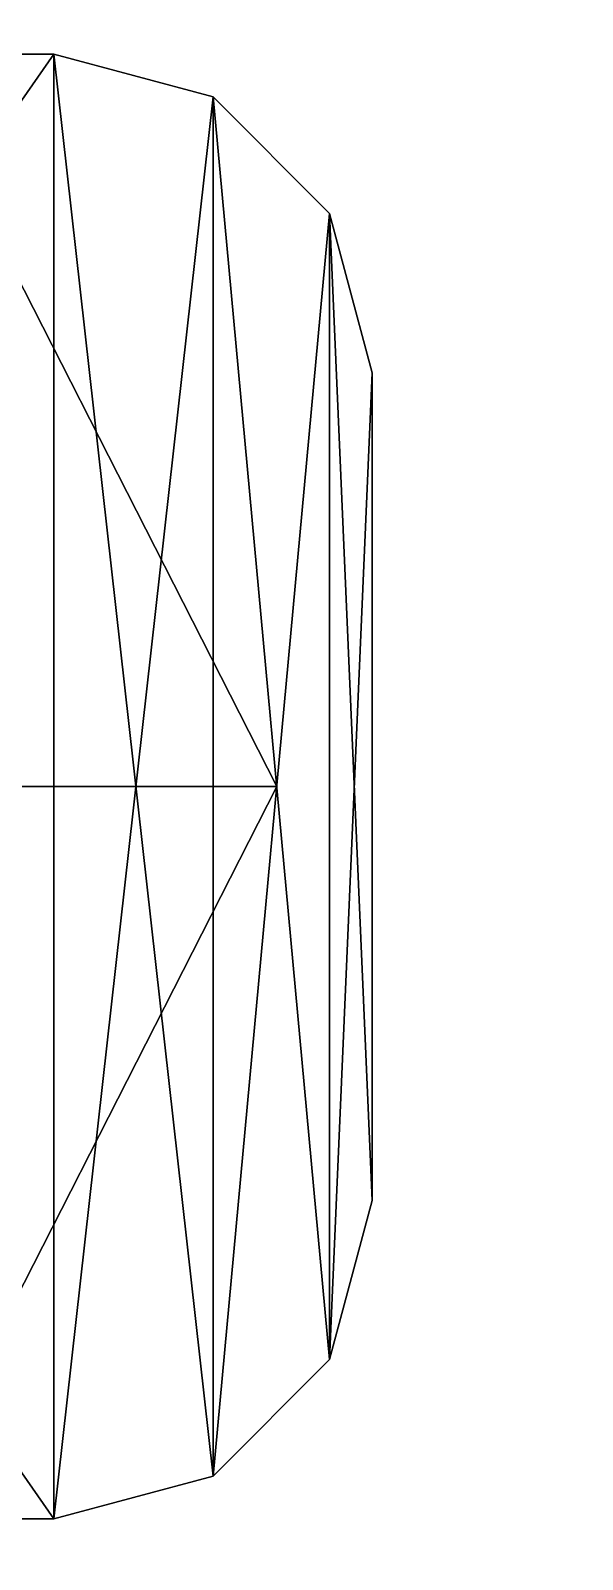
# Model space of a CAD drawing. Extents: x 0 to 2825, y -3457 to 0.
# Drawn here: x 2228.63 to 2237.3, y -2387.14 to -2363.13 of the extents above; entities that cross this region are included whole.
import ezdxf

# ---------------------------------------------------------------- set-up
doc = ezdxf.new("R2010")
doc.units = 0
for name, color, linetype in [('LAYER0', 7, 'CONTINUOUS'), ('LAYER1', 7, 'CONTINUOUS'), ('LAYER326', 7, 'CONTINUOUS'), ('LAYER332', 7, 'CONTINUOUS'), ('LAYER334', 7, 'CONTINUOUS'), ('LAYER339', 7, 'CONTINUOUS'), ('LAYER348', 7, 'CONTINUOUS'), ('LAYER353', 7, 'CONTINUOUS'), ('LAYER36', 253, 'CONTINUOUS'), ('LAYER362', 7, 'CONTINUOUS'), ('LAYER367', 7, 'CONTINUOUS')]:
    doc.layers.add(name, color=color, linetype=linetype)

msp = doc.modelspace()

# ---------------------------------------------------------------- linework, layer by layer
at = {"layer": 'LAYER0', "invisible_edges": 1}
for points in [[(2825, 0), (0, -3457), (0, 0), (2825, 0)], [(2825, -3457, 5), (0, 0, 5), (0, -3457, 5), (2825, -3457, 5)], [(0, 0, 5), (2825, -3457, 5), (2825, 0, 5), (0, 0, 5)], [(0, -3457), (2825, 0), (2825, -3457), (0, -3457)]]:
    msp.add_3dface(points, dxfattribs=at)
at = {"layer": 'LAYER326', "invisible_edges": 1}
for points in [[(2627, -2132, 85), (2213, -2432, 85), (2213, -2132, 85), (2627, -2132, 85)], [(2213, -2432, 85), (2627, -2132, 85), (2627, -2432, 85), (2213, -2432, 85)], [(2627, -2432, 103), (2213, -2132, 103), (2213, -2432, 103), (2627, -2432, 103)], [(2213, -2132, 103), (2627, -2432, 103), (2627, -2132, 103), (2213, -2132, 103)]]:
    msp.add_3dface(points, dxfattribs=at)
at = {"layer": 'LAYER332', "invisible_edges": 1}
for points in [[(2627, -2351, 816.5), (2213, -2431, 816.5), (2213, -2351, 816.5), (2627, -2351, 816.5)], [(2213, -2431, 816.5), (2627, -2351, 816.5), (2627, -2431, 816.5), (2213, -2431, 816.5)], [(2627, -2431, 834.5), (2213, -2351, 834.5), (2213, -2431, 834.5), (2627, -2431, 834.5)], [(2213, -2351, 834.5), (2627, -2431, 834.5), (2627, -2351, 834.5), (2213, -2351, 834.5)]]:
    msp.add_3dface(points, dxfattribs=at)
at = {"layer": 'LAYER334', "invisible_edges": 1}
for points in [[(2213, -2156.6, 268), (2627, -2412, 268), (2627, -2156.6, 268), (2213, -2156.6, 268)], [(2627, -2412, 268), (2213, -2156.6, 268), (2213, -2412, 268), (2627, -2412, 268)], [(2213, -2412, 250), (2627, -2156.6, 250), (2627, -2412, 250), (2213, -2412, 250)], [(2627, -2156.6, 250), (2213, -2412, 250), (2213, -2156.6, 250), (2627, -2156.6, 250)]]:
    msp.add_3dface(points, dxfattribs=at)
at = {"layer": 'LAYER339'}
for points in [[(2213, -2363.5, 248.01), (2229, -2386.5, 248.01), (2213, -2386.5, 248.01), (2213, -2363.5, 248.01)], [(2229, -2363.5, 248.01), (2229, -2386.5, 248.01), (2213, -2363.5, 248.01), (2229, -2363.5, 248.01)], [(2213, -2363.5, 250), (2229, -2386.5, 250), (2213, -2386.5, 250), (2213, -2363.5, 250)], [(2229, -2363.5, 250), (2229, -2386.5, 250), (2213, -2363.5, 250), (2229, -2363.5, 250)], [(2229, -2363.5, 250), (2213, -2363.5, 248.01), (2229, -2363.5, 248.01), (2229, -2363.5, 250)], [(2213, -2363.5, 250), (2213, -2363.5, 248.01), (2229, -2363.5, 250), (2213, -2363.5, 250)], [(2229, -2386.5, 248.01), (2213, -2363.5, 248.01), (2229, -2363.5, 248.01), (2229, -2386.5, 248.01)], [(2213, -2386.5, 248.01), (2213, -2363.5, 248.01), (2229, -2386.5, 248.01), (2213, -2386.5, 248.01)], [(2213, -2363.5, 248.01), (2229, -2363.5, 250), (2229, -2363.5, 248.01), (2213, -2363.5, 248.01)], [(2213, -2363.5, 250), (2229, -2363.5, 250), (2213, -2363.5, 248.01), (2213, -2363.5, 250)], [(2229, -2363.5, 250), (2213, -2386.5, 250), (2229, -2386.5, 250), (2229, -2363.5, 250)], [(2213, -2363.5, 250), (2213, -2386.5, 250), (2229, -2363.5, 250), (2213, -2363.5, 250)], [(2231.5, -2364.17, 248.01), (2229, -2363.5, 250), (2231.5, -2364.17, 250), (2231.5, -2364.17, 248.01)], [(2229, -2363.5, 248.01), (2229, -2363.5, 250), (2231.5, -2364.17, 248.01), (2229, -2363.5, 248.01)], [(2229, -2363.5, 248.01), (2231.5, -2364.17, 248.01), (2229, -2386.5, 248.01), (2229, -2363.5, 248.01)], [(2229, -2363.5, 250), (2229, -2386.5, 250), (2231.5, -2364.17, 250), (2229, -2363.5, 250)], [(2231.5, -2385.83, 248.01), (2229, -2363.5, 248.01), (2229, -2386.5, 248.01), (2231.5, -2385.83, 248.01)], [(2231.5, -2364.17, 248.01), (2229, -2363.5, 248.01), (2231.5, -2385.83, 248.01), (2231.5, -2364.17, 248.01)], [(2231.5, -2385.83, 250), (2229, -2363.5, 250), (2229, -2386.5, 250), (2231.5, -2385.83, 250)], [(2231.5, -2364.17, 250), (2229, -2363.5, 250), (2231.5, -2385.83, 250), (2231.5, -2364.17, 250)], [(2229, -2363.5, 248.01), (2231.5, -2364.17, 250), (2231.5, -2364.17, 248.01), (2229, -2363.5, 248.01)], [(2229, -2363.5, 250), (2231.5, -2364.17, 250), (2229, -2363.5, 248.01), (2229, -2363.5, 250)], [(2229, -2386.5, 248.01), (2231.5, -2364.17, 248.01), (2231.5, -2385.83, 248.01), (2229, -2386.5, 248.01)], [(2231.5, -2364.17, 250), (2229, -2386.5, 250), (2231.5, -2385.83, 250), (2231.5, -2364.17, 250)], [(2233.33, -2366, 248.01), (2231.5, -2364.17, 250), (2233.33, -2366, 250), (2233.33, -2366, 248.01)], [(2231.5, -2364.17, 248.01), (2231.5, -2364.17, 250), (2233.33, -2366, 248.01), (2231.5, -2364.17, 248.01)], [(2233.33, -2384, 248.01), (2231.5, -2364.17, 248.01), (2233.33, -2366, 248.01), (2233.33, -2384, 248.01)], [(2231.5, -2385.83, 248.01), (2231.5, -2364.17, 248.01), (2233.33, -2384, 248.01), (2231.5, -2385.83, 248.01)], [(2231.5, -2364.17, 250), (2231.5, -2385.83, 250), (2233.33, -2366, 250), (2231.5, -2364.17, 250)], [(2233.33, -2384, 248.01), (2231.5, -2364.17, 248.01), (2231.5, -2385.83, 248.01), (2233.33, -2384, 248.01)], [(2233.33, -2366, 248.01), (2231.5, -2364.17, 248.01), (2233.33, -2384, 248.01), (2233.33, -2366, 248.01)], [(2233.33, -2384, 250), (2231.5, -2364.17, 250), (2231.5, -2385.83, 250), (2233.33, -2384, 250)], [(2233.33, -2366, 250), (2231.5, -2364.17, 250), (2233.33, -2384, 250), (2233.33, -2366, 250)], [(2231.5, -2364.17, 248.01), (2233.33, -2366, 250), (2233.33, -2366, 248.01), (2231.5, -2364.17, 248.01)], [(2231.5, -2364.17, 250), (2233.33, -2366, 250), (2231.5, -2364.17, 248.01), (2231.5, -2364.17, 250)], [(2233.33, -2366, 250), (2231.5, -2385.83, 250), (2233.33, -2384, 250), (2233.33, -2366, 250)], [(2234, -2368.5, 248.01), (2233.33, -2366, 250), (2234, -2368.5, 250), (2234, -2368.5, 248.01)], [(2233.33, -2366, 248.01), (2233.33, -2366, 250), (2234, -2368.5, 248.01), (2233.33, -2366, 248.01)], [(2234, -2381.5, 248.01), (2233.33, -2366, 248.01), (2234, -2368.5, 248.01), (2234, -2381.5, 248.01)], [(2233.33, -2384, 248.01), (2233.33, -2366, 248.01), (2234, -2381.5, 248.01), (2233.33, -2384, 248.01)], [(2233.33, -2366, 250), (2233.33, -2384, 250), (2234, -2368.5, 250), (2233.33, -2366, 250)], [(2234, -2381.5, 248.01), (2233.33, -2366, 248.01), (2233.33, -2384, 248.01), (2234, -2381.5, 248.01)], [(2234, -2368.5, 248.01), (2233.33, -2366, 248.01), (2234, -2381.5, 248.01), (2234, -2368.5, 248.01)], [(2234, -2381.5, 250), (2233.33, -2366, 250), (2233.33, -2384, 250), (2234, -2381.5, 250)], [(2234, -2368.5, 250), (2233.33, -2366, 250), (2234, -2381.5, 250), (2234, -2368.5, 250)], [(2233.33, -2366, 248.01), (2234, -2368.5, 250), (2234, -2368.5, 248.01), (2233.33, -2366, 248.01)], [(2233.33, -2366, 250), (2234, -2368.5, 250), (2233.33, -2366, 248.01), (2233.33, -2366, 250)], [(2228.387, -2366.917, 264), (2226, -2375, 264), (2232.5, -2375, 264), (2228.387, -2366.917, 264)], [(2228.387, -2366.917, 264), (2232.5, -2375, 264), (2226, -2375, 264), (2228.387, -2366.917, 264)], [(2232.5, -2375, 250), (2228.387, -2366.917, 264), (2232.5, -2375, 264), (2232.5, -2375, 250)], [(2228.387, -2366.917, 250), (2228.387, -2366.917, 264), (2232.5, -2375, 250), (2228.387, -2366.917, 250)], [(2232.5, -2375, 250), (2228.387, -2366.917, 264), (2228.387, -2366.917, 250), (2232.5, -2375, 250)], [(2232.5, -2375, 264), (2228.387, -2366.917, 264), (2232.5, -2375, 250), (2232.5, -2375, 264)], [(2234, -2368.5, 250), (2233.33, -2384, 250), (2234, -2381.5, 250), (2234, -2368.5, 250)], [(2234, -2368.5, 250), (2234, -2381.5, 248.01), (2234, -2381.5, 250), (2234, -2368.5, 250)], [(2234, -2368.5, 248.01), (2234, -2381.5, 248.01), (2234, -2368.5, 250), (2234, -2368.5, 248.01)], [(2234, -2368.5, 248.01), (2234, -2381.5, 250), (2234, -2381.5, 248.01), (2234, -2368.5, 248.01)], [(2234, -2368.5, 250), (2234, -2381.5, 250), (2234, -2368.5, 248.01), (2234, -2368.5, 250)], [(2226, -2375, 264), (2228.387, -2383.083, 264), (2232.5, -2375, 264), (2226, -2375, 264)], [(2228.387, -2383.083, 264), (2232.5, -2375, 264), (2226, -2375, 264), (2228.387, -2383.083, 264)], [(2232.5, -2375, 264), (2228.387, -2383.083, 250), (2232.5, -2375, 250), (2232.5, -2375, 264)], [(2228.387, -2383.083, 264), (2228.387, -2383.083, 250), (2232.5, -2375, 264), (2228.387, -2383.083, 264)], [(2228.387, -2383.083, 250), (2232.5, -2375, 264), (2232.5, -2375, 250), (2228.387, -2383.083, 250)], [(2228.387, -2383.083, 264), (2232.5, -2375, 264), (2228.387, -2383.083, 250), (2228.387, -2383.083, 264)], [(2234, -2381.5, 250), (2233.33, -2384, 248.01), (2234, -2381.5, 248.01), (2234, -2381.5, 250)], [(2233.33, -2384, 250), (2233.33, -2384, 248.01), (2234, -2381.5, 250), (2233.33, -2384, 250)], [(2233.33, -2384, 248.01), (2234, -2381.5, 250), (2234, -2381.5, 248.01), (2233.33, -2384, 248.01)], [(2233.33, -2384, 250), (2234, -2381.5, 250), (2233.33, -2384, 248.01), (2233.33, -2384, 250)], [(2233.33, -2384, 250), (2231.5, -2385.83, 248.01), (2233.33, -2384, 248.01), (2233.33, -2384, 250)], [(2231.5, -2385.83, 250), (2231.5, -2385.83, 248.01), (2233.33, -2384, 250), (2231.5, -2385.83, 250)], [(2231.5, -2385.83, 248.01), (2233.33, -2384, 250), (2233.33, -2384, 248.01), (2231.5, -2385.83, 248.01)], [(2231.5, -2385.83, 250), (2233.33, -2384, 250), (2231.5, -2385.83, 248.01), (2231.5, -2385.83, 250)], [(2231.5, -2385.83, 250), (2229, -2386.5, 248.01), (2231.5, -2385.83, 248.01), (2231.5, -2385.83, 250)], [(2229, -2386.5, 250), (2229, -2386.5, 248.01), (2231.5, -2385.83, 250), (2229, -2386.5, 250)], [(2229, -2386.5, 248.01), (2231.5, -2385.83, 250), (2231.5, -2385.83, 248.01), (2229, -2386.5, 248.01)], [(2229, -2386.5, 250), (2231.5, -2385.83, 250), (2229, -2386.5, 248.01), (2229, -2386.5, 250)], [(2229, -2386.5, 248.01), (2213, -2386.5, 250), (2213, -2386.5, 248.01), (2229, -2386.5, 248.01)], [(2229, -2386.5, 250), (2213, -2386.5, 250), (2229, -2386.5, 248.01), (2229, -2386.5, 250)], [(2213, -2386.5, 250), (2229, -2386.5, 248.01), (2229, -2386.5, 250), (2213, -2386.5, 250)], [(2213, -2386.5, 248.01), (2229, -2386.5, 248.01), (2213, -2386.5, 250), (2213, -2386.5, 248.01)]]:
    msp.add_3dface(points, dxfattribs=at)
at = {"layer": 'LAYER348', "invisible_edges": 1}
for points in [[(2213, -2156.6, 451), (2627, -2412, 451), (2627, -2156.6, 451), (2213, -2156.6, 451)], [(2627, -2412, 451), (2213, -2156.6, 451), (2213, -2412, 451), (2627, -2412, 451)], [(2213, -2412, 433), (2627, -2156.6, 433), (2627, -2412, 433), (2213, -2412, 433)], [(2627, -2156.6, 433), (2213, -2412, 433), (2213, -2156.6, 433), (2627, -2156.6, 433)]]:
    msp.add_3dface(points, dxfattribs=at)
at = {"layer": 'LAYER353'}
for points in [[(2213, -2363.5, 431.01), (2229, -2386.5, 431.01), (2213, -2386.5, 431.01), (2213, -2363.5, 431.01)], [(2229, -2363.5, 431.01), (2229, -2386.5, 431.01), (2213, -2363.5, 431.01), (2229, -2363.5, 431.01)], [(2213, -2363.5, 433), (2229, -2386.5, 433), (2213, -2386.5, 433), (2213, -2363.5, 433)], [(2229, -2363.5, 433), (2229, -2386.5, 433), (2213, -2363.5, 433), (2229, -2363.5, 433)], [(2229, -2363.5, 433), (2213, -2363.5, 431.01), (2229, -2363.5, 431.01), (2229, -2363.5, 433)], [(2213, -2363.5, 433), (2213, -2363.5, 431.01), (2229, -2363.5, 433), (2213, -2363.5, 433)], [(2229, -2386.5, 431.01), (2213, -2363.5, 431.01), (2229, -2363.5, 431.01), (2229, -2386.5, 431.01)], [(2213, -2386.5, 431.01), (2213, -2363.5, 431.01), (2229, -2386.5, 431.01), (2213, -2386.5, 431.01)], [(2213, -2363.5, 431.01), (2229, -2363.5, 433), (2229, -2363.5, 431.01), (2213, -2363.5, 431.01)], [(2213, -2363.5, 433), (2229, -2363.5, 433), (2213, -2363.5, 431.01), (2213, -2363.5, 433)], [(2229, -2363.5, 433), (2213, -2386.5, 433), (2229, -2386.5, 433), (2229, -2363.5, 433)], [(2213, -2363.5, 433), (2213, -2386.5, 433), (2229, -2363.5, 433), (2213, -2363.5, 433)], [(2231.5, -2364.17, 431.01), (2229, -2363.5, 433), (2231.5, -2364.17, 433), (2231.5, -2364.17, 431.01)], [(2229, -2363.5, 431.01), (2229, -2363.5, 433), (2231.5, -2364.17, 431.01), (2229, -2363.5, 431.01)], [(2229, -2363.5, 431.01), (2231.5, -2364.17, 431.01), (2229, -2386.5, 431.01), (2229, -2363.5, 431.01)], [(2229, -2363.5, 433), (2229, -2386.5, 433), (2231.5, -2364.17, 433), (2229, -2363.5, 433)], [(2231.5, -2385.83, 431.01), (2229, -2363.5, 431.01), (2229, -2386.5, 431.01), (2231.5, -2385.83, 431.01)], [(2231.5, -2364.17, 431.01), (2229, -2363.5, 431.01), (2231.5, -2385.83, 431.01), (2231.5, -2364.17, 431.01)], [(2231.5, -2385.83, 433), (2229, -2363.5, 433), (2229, -2386.5, 433), (2231.5, -2385.83, 433)], [(2231.5, -2364.17, 433), (2229, -2363.5, 433), (2231.5, -2385.83, 433), (2231.5, -2364.17, 433)], [(2229, -2363.5, 431.01), (2231.5, -2364.17, 433), (2231.5, -2364.17, 431.01), (2229, -2363.5, 431.01)], [(2229, -2363.5, 433), (2231.5, -2364.17, 433), (2229, -2363.5, 431.01), (2229, -2363.5, 433)], [(2229, -2386.5, 431.01), (2231.5, -2364.17, 431.01), (2231.5, -2385.83, 431.01), (2229, -2386.5, 431.01)], [(2231.5, -2364.17, 433), (2229, -2386.5, 433), (2231.5, -2385.83, 433), (2231.5, -2364.17, 433)], [(2233.33, -2366, 431.01), (2231.5, -2364.17, 433), (2233.33, -2366, 433), (2233.33, -2366, 431.01)], [(2231.5, -2364.17, 431.01), (2231.5, -2364.17, 433), (2233.33, -2366, 431.01), (2231.5, -2364.17, 431.01)], [(2233.33, -2384, 431.01), (2231.5, -2364.17, 431.01), (2233.33, -2366, 431.01), (2233.33, -2384, 431.01)], [(2231.5, -2385.83, 431.01), (2231.5, -2364.17, 431.01), (2233.33, -2384, 431.01), (2231.5, -2385.83, 431.01)], [(2231.5, -2364.17, 433), (2231.5, -2385.83, 433), (2233.33, -2366, 433), (2231.5, -2364.17, 433)], [(2233.33, -2384, 431.01), (2231.5, -2364.17, 431.01), (2231.5, -2385.83, 431.01), (2233.33, -2384, 431.01)], [(2233.33, -2366, 431.01), (2231.5, -2364.17, 431.01), (2233.33, -2384, 431.01), (2233.33, -2366, 431.01)], [(2233.33, -2384, 433), (2231.5, -2364.17, 433), (2231.5, -2385.83, 433), (2233.33, -2384, 433)], [(2233.33, -2366, 433), (2231.5, -2364.17, 433), (2233.33, -2384, 433), (2233.33, -2366, 433)], [(2231.5, -2364.17, 431.01), (2233.33, -2366, 433), (2233.33, -2366, 431.01), (2231.5, -2364.17, 431.01)], [(2231.5, -2364.17, 433), (2233.33, -2366, 433), (2231.5, -2364.17, 431.01), (2231.5, -2364.17, 433)], [(2233.33, -2366, 433), (2231.5, -2385.83, 433), (2233.33, -2384, 433), (2233.33, -2366, 433)], [(2234, -2368.5, 431.01), (2233.33, -2366, 433), (2234, -2368.5, 433), (2234, -2368.5, 431.01)], [(2233.33, -2366, 431.01), (2233.33, -2366, 433), (2234, -2368.5, 431.01), (2233.33, -2366, 431.01)], [(2234, -2381.5, 431.01), (2233.33, -2366, 431.01), (2234, -2368.5, 431.01), (2234, -2381.5, 431.01)], [(2233.33, -2384, 431.01), (2233.33, -2366, 431.01), (2234, -2381.5, 431.01), (2233.33, -2384, 431.01)], [(2233.33, -2366, 433), (2233.33, -2384, 433), (2234, -2368.5, 433), (2233.33, -2366, 433)], [(2234, -2381.5, 431.01), (2233.33, -2366, 431.01), (2233.33, -2384, 431.01), (2234, -2381.5, 431.01)], [(2234, -2368.5, 431.01), (2233.33, -2366, 431.01), (2234, -2381.5, 431.01), (2234, -2368.5, 431.01)], [(2234, -2381.5, 433), (2233.33, -2366, 433), (2233.33, -2384, 433), (2234, -2381.5, 433)], [(2234, -2368.5, 433), (2233.33, -2366, 433), (2234, -2381.5, 433), (2234, -2368.5, 433)], [(2233.33, -2366, 431.01), (2234, -2368.5, 433), (2234, -2368.5, 431.01), (2233.33, -2366, 431.01)], [(2233.33, -2366, 433), (2234, -2368.5, 433), (2233.33, -2366, 431.01), (2233.33, -2366, 433)], [(2228.387, -2366.917, 447), (2226, -2375, 447), (2232.5, -2375, 447), (2228.387, -2366.917, 447)], [(2228.387, -2366.917, 447), (2232.5, -2375, 447), (2226, -2375, 447), (2228.387, -2366.917, 447)], [(2232.5, -2375, 433), (2228.387, -2366.917, 447), (2232.5, -2375, 447), (2232.5, -2375, 433)], [(2228.387, -2366.917, 433), (2228.387, -2366.917, 447), (2232.5, -2375, 433), (2228.387, -2366.917, 433)], [(2232.5, -2375, 433), (2228.387, -2366.917, 447), (2228.387, -2366.917, 433), (2232.5, -2375, 433)], [(2232.5, -2375, 447), (2228.387, -2366.917, 447), (2232.5, -2375, 433), (2232.5, -2375, 447)], [(2234, -2368.5, 433), (2233.33, -2384, 433), (2234, -2381.5, 433), (2234, -2368.5, 433)], [(2234, -2368.5, 433), (2234, -2381.5, 431.01), (2234, -2381.5, 433), (2234, -2368.5, 433)], [(2234, -2368.5, 431.01), (2234, -2381.5, 431.01), (2234, -2368.5, 433), (2234, -2368.5, 431.01)], [(2234, -2368.5, 431.01), (2234, -2381.5, 433), (2234, -2381.5, 431.01), (2234, -2368.5, 431.01)], [(2234, -2368.5, 433), (2234, -2381.5, 433), (2234, -2368.5, 431.01), (2234, -2368.5, 433)], [(2226, -2375, 447), (2228.387, -2383.083, 447), (2232.5, -2375, 447), (2226, -2375, 447)], [(2228.387, -2383.083, 447), (2232.5, -2375, 447), (2226, -2375, 447), (2228.387, -2383.083, 447)], [(2232.5, -2375, 447), (2228.387, -2383.083, 433), (2232.5, -2375, 433), (2232.5, -2375, 447)], [(2228.387, -2383.083, 447), (2228.387, -2383.083, 433), (2232.5, -2375, 447), (2228.387, -2383.083, 447)], [(2228.387, -2383.083, 433), (2232.5, -2375, 447), (2232.5, -2375, 433), (2228.387, -2383.083, 433)], [(2228.387, -2383.083, 447), (2232.5, -2375, 447), (2228.387, -2383.083, 433), (2228.387, -2383.083, 447)], [(2234, -2381.5, 433), (2233.33, -2384, 431.01), (2234, -2381.5, 431.01), (2234, -2381.5, 433)], [(2233.33, -2384, 433), (2233.33, -2384, 431.01), (2234, -2381.5, 433), (2233.33, -2384, 433)], [(2233.33, -2384, 431.01), (2234, -2381.5, 433), (2234, -2381.5, 431.01), (2233.33, -2384, 431.01)], [(2233.33, -2384, 433), (2234, -2381.5, 433), (2233.33, -2384, 431.01), (2233.33, -2384, 433)], [(2233.33, -2384, 433), (2231.5, -2385.83, 431.01), (2233.33, -2384, 431.01), (2233.33, -2384, 433)], [(2231.5, -2385.83, 433), (2231.5, -2385.83, 431.01), (2233.33, -2384, 433), (2231.5, -2385.83, 433)], [(2231.5, -2385.83, 431.01), (2233.33, -2384, 433), (2233.33, -2384, 431.01), (2231.5, -2385.83, 431.01)], [(2231.5, -2385.83, 433), (2233.33, -2384, 433), (2231.5, -2385.83, 431.01), (2231.5, -2385.83, 433)], [(2231.5, -2385.83, 433), (2229, -2386.5, 431.01), (2231.5, -2385.83, 431.01), (2231.5, -2385.83, 433)], [(2229, -2386.5, 433), (2229, -2386.5, 431.01), (2231.5, -2385.83, 433), (2229, -2386.5, 433)], [(2229, -2386.5, 431.01), (2231.5, -2385.83, 433), (2231.5, -2385.83, 431.01), (2229, -2386.5, 431.01)], [(2229, -2386.5, 433), (2231.5, -2385.83, 433), (2229, -2386.5, 431.01), (2229, -2386.5, 433)], [(2229, -2386.5, 431.01), (2213, -2386.5, 433), (2213, -2386.5, 431.01), (2229, -2386.5, 431.01)], [(2229, -2386.5, 433), (2213, -2386.5, 433), (2229, -2386.5, 431.01), (2229, -2386.5, 433)], [(2213, -2386.5, 433), (2229, -2386.5, 431.01), (2229, -2386.5, 433), (2213, -2386.5, 433)], [(2213, -2386.5, 431.01), (2229, -2386.5, 431.01), (2213, -2386.5, 433), (2213, -2386.5, 431.01)]]:
    msp.add_3dface(points, dxfattribs=at)
at = {"layer": 'LAYER36', "invisible_edges": 1}
for points in [[(2675, -2452, 835), (2175, -150, 835), (2675, -150, 835), (2675, -2452, 835)], [(2175, -150, 835), (2675, -2452, 835), (2175, -2452, 835), (2175, -150, 835)], [(2175, -2452, 853), (2675, -150, 853), (2175, -150, 853), (2175, -2452, 853)], [(2675, -150, 853), (2175, -2452, 853), (2675, -2452, 853), (2675, -150, 853)]]:
    msp.add_3dface(points, dxfattribs=at)
at = {"layer": 'LAYER362', "invisible_edges": 1}
for points in [[(2213, -2156.6, 634), (2627, -2412, 634), (2627, -2156.6, 634), (2213, -2156.6, 634)], [(2627, -2412, 634), (2213, -2156.6, 634), (2213, -2412, 634), (2627, -2412, 634)], [(2213, -2412, 616), (2627, -2156.6, 616), (2627, -2412, 616), (2213, -2412, 616)], [(2627, -2156.6, 616), (2213, -2412, 616), (2213, -2156.6, 616), (2627, -2156.6, 616)]]:
    msp.add_3dface(points, dxfattribs=at)
at = {"layer": 'LAYER367'}
for points in [[(2213, -2363.5, 614.01), (2229, -2386.5, 614.01), (2213, -2386.5, 614.01), (2213, -2363.5, 614.01)], [(2229, -2363.5, 614.01), (2229, -2386.5, 614.01), (2213, -2363.5, 614.01), (2229, -2363.5, 614.01)], [(2213, -2363.5, 616), (2229, -2386.5, 616), (2213, -2386.5, 616), (2213, -2363.5, 616)], [(2229, -2363.5, 616), (2229, -2386.5, 616), (2213, -2363.5, 616), (2229, -2363.5, 616)], [(2229, -2363.5, 616), (2213, -2363.5, 614.01), (2229, -2363.5, 614.01), (2229, -2363.5, 616)], [(2213, -2363.5, 616), (2213, -2363.5, 614.01), (2229, -2363.5, 616), (2213, -2363.5, 616)], [(2229, -2386.5, 614.01), (2213, -2363.5, 614.01), (2229, -2363.5, 614.01), (2229, -2386.5, 614.01)], [(2213, -2386.5, 614.01), (2213, -2363.5, 614.01), (2229, -2386.5, 614.01), (2213, -2386.5, 614.01)], [(2213, -2363.5, 614.01), (2229, -2363.5, 616), (2229, -2363.5, 614.01), (2213, -2363.5, 614.01)], [(2213, -2363.5, 616), (2229, -2363.5, 616), (2213, -2363.5, 614.01), (2213, -2363.5, 616)], [(2229, -2363.5, 616), (2213, -2386.5, 616), (2229, -2386.5, 616), (2229, -2363.5, 616)], [(2213, -2363.5, 616), (2213, -2386.5, 616), (2229, -2363.5, 616), (2213, -2363.5, 616)], [(2231.5, -2364.17, 614.01), (2229, -2363.5, 616), (2231.5, -2364.17, 616), (2231.5, -2364.17, 614.01)], [(2229, -2363.5, 614.01), (2229, -2363.5, 616), (2231.5, -2364.17, 614.01), (2229, -2363.5, 614.01)], [(2229, -2363.5, 614.01), (2231.5, -2364.17, 614.01), (2229, -2386.5, 614.01), (2229, -2363.5, 614.01)], [(2229, -2363.5, 616), (2229, -2386.5, 616), (2231.5, -2364.17, 616), (2229, -2363.5, 616)], [(2231.5, -2385.83, 614.01), (2229, -2363.5, 614.01), (2229, -2386.5, 614.01), (2231.5, -2385.83, 614.01)], [(2231.5, -2364.17, 614.01), (2229, -2363.5, 614.01), (2231.5, -2385.83, 614.01), (2231.5, -2364.17, 614.01)], [(2231.5, -2385.83, 616), (2229, -2363.5, 616), (2229, -2386.5, 616), (2231.5, -2385.83, 616)], [(2231.5, -2364.17, 616), (2229, -2363.5, 616), (2231.5, -2385.83, 616), (2231.5, -2364.17, 616)], [(2229, -2363.5, 614.01), (2231.5, -2364.17, 616), (2231.5, -2364.17, 614.01), (2229, -2363.5, 614.01)], [(2229, -2363.5, 616), (2231.5, -2364.17, 616), (2229, -2363.5, 614.01), (2229, -2363.5, 616)], [(2229, -2386.5, 614.01), (2231.5, -2364.17, 614.01), (2231.5, -2385.83, 614.01), (2229, -2386.5, 614.01)], [(2231.5, -2364.17, 616), (2229, -2386.5, 616), (2231.5, -2385.83, 616), (2231.5, -2364.17, 616)], [(2233.33, -2366, 614.01), (2231.5, -2364.17, 616), (2233.33, -2366, 616), (2233.33, -2366, 614.01)], [(2231.5, -2364.17, 614.01), (2231.5, -2364.17, 616), (2233.33, -2366, 614.01), (2231.5, -2364.17, 614.01)], [(2233.33, -2384, 614.01), (2231.5, -2364.17, 614.01), (2233.33, -2366, 614.01), (2233.33, -2384, 614.01)], [(2231.5, -2385.83, 614.01), (2231.5, -2364.17, 614.01), (2233.33, -2384, 614.01), (2231.5, -2385.83, 614.01)], [(2231.5, -2364.17, 616), (2231.5, -2385.83, 616), (2233.33, -2366, 616), (2231.5, -2364.17, 616)], [(2233.33, -2384, 614.01), (2231.5, -2364.17, 614.01), (2231.5, -2385.83, 614.01), (2233.33, -2384, 614.01)], [(2233.33, -2366, 614.01), (2231.5, -2364.17, 614.01), (2233.33, -2384, 614.01), (2233.33, -2366, 614.01)], [(2233.33, -2384, 616), (2231.5, -2364.17, 616), (2231.5, -2385.83, 616), (2233.33, -2384, 616)], [(2233.33, -2366, 616), (2231.5, -2364.17, 616), (2233.33, -2384, 616), (2233.33, -2366, 616)], [(2231.5, -2364.17, 614.01), (2233.33, -2366, 616), (2233.33, -2366, 614.01), (2231.5, -2364.17, 614.01)], [(2231.5, -2364.17, 616), (2233.33, -2366, 616), (2231.5, -2364.17, 614.01), (2231.5, -2364.17, 616)], [(2233.33, -2366, 616), (2231.5, -2385.83, 616), (2233.33, -2384, 616), (2233.33, -2366, 616)], [(2234, -2368.5, 614.01), (2233.33, -2366, 616), (2234, -2368.5, 616), (2234, -2368.5, 614.01)], [(2233.33, -2366, 614.01), (2233.33, -2366, 616), (2234, -2368.5, 614.01), (2233.33, -2366, 614.01)], [(2234, -2381.5, 614.01), (2233.33, -2366, 614.01), (2234, -2368.5, 614.01), (2234, -2381.5, 614.01)], [(2233.33, -2384, 614.01), (2233.33, -2366, 614.01), (2234, -2381.5, 614.01), (2233.33, -2384, 614.01)], [(2233.33, -2366, 616), (2233.33, -2384, 616), (2234, -2368.5, 616), (2233.33, -2366, 616)], [(2234, -2381.5, 614.01), (2233.33, -2366, 614.01), (2233.33, -2384, 614.01), (2234, -2381.5, 614.01)], [(2234, -2368.5, 614.01), (2233.33, -2366, 614.01), (2234, -2381.5, 614.01), (2234, -2368.5, 614.01)], [(2234, -2381.5, 616), (2233.33, -2366, 616), (2233.33, -2384, 616), (2234, -2381.5, 616)], [(2234, -2368.5, 616), (2233.33, -2366, 616), (2234, -2381.5, 616), (2234, -2368.5, 616)], [(2233.33, -2366, 614.01), (2234, -2368.5, 616), (2234, -2368.5, 614.01), (2233.33, -2366, 614.01)], [(2233.33, -2366, 616), (2234, -2368.5, 616), (2233.33, -2366, 614.01), (2233.33, -2366, 616)], [(2228.387, -2366.917, 630), (2226, -2375, 630), (2232.5, -2375, 630), (2228.387, -2366.917, 630)], [(2228.387, -2366.917, 630), (2232.5, -2375, 630), (2226, -2375, 630), (2228.387, -2366.917, 630)], [(2232.5, -2375, 616), (2228.387, -2366.917, 630), (2232.5, -2375, 630), (2232.5, -2375, 616)], [(2228.387, -2366.917, 616), (2228.387, -2366.917, 630), (2232.5, -2375, 616), (2228.387, -2366.917, 616)], [(2232.5, -2375, 616), (2228.387, -2366.917, 630), (2228.387, -2366.917, 616), (2232.5, -2375, 616)], [(2232.5, -2375, 630), (2228.387, -2366.917, 630), (2232.5, -2375, 616), (2232.5, -2375, 630)], [(2234, -2368.5, 616), (2233.33, -2384, 616), (2234, -2381.5, 616), (2234, -2368.5, 616)], [(2234, -2368.5, 616), (2234, -2381.5, 614.01), (2234, -2381.5, 616), (2234, -2368.5, 616)], [(2234, -2368.5, 614.01), (2234, -2381.5, 614.01), (2234, -2368.5, 616), (2234, -2368.5, 614.01)], [(2234, -2368.5, 614.01), (2234, -2381.5, 616), (2234, -2381.5, 614.01), (2234, -2368.5, 614.01)], [(2234, -2368.5, 616), (2234, -2381.5, 616), (2234, -2368.5, 614.01), (2234, -2368.5, 616)], [(2226, -2375, 630), (2228.387, -2383.083, 630), (2232.5, -2375, 630), (2226, -2375, 630)], [(2228.387, -2383.083, 630), (2232.5, -2375, 630), (2226, -2375, 630), (2228.387, -2383.083, 630)], [(2232.5, -2375, 630), (2228.387, -2383.083, 616), (2232.5, -2375, 616), (2232.5, -2375, 630)], [(2228.387, -2383.083, 630), (2228.387, -2383.083, 616), (2232.5, -2375, 630), (2228.387, -2383.083, 630)], [(2228.387, -2383.083, 616), (2232.5, -2375, 630), (2232.5, -2375, 616), (2228.387, -2383.083, 616)], [(2228.387, -2383.083, 630), (2232.5, -2375, 630), (2228.387, -2383.083, 616), (2228.387, -2383.083, 630)], [(2234, -2381.5, 616), (2233.33, -2384, 614.01), (2234, -2381.5, 614.01), (2234, -2381.5, 616)], [(2233.33, -2384, 616), (2233.33, -2384, 614.01), (2234, -2381.5, 616), (2233.33, -2384, 616)], [(2233.33, -2384, 614.01), (2234, -2381.5, 616), (2234, -2381.5, 614.01), (2233.33, -2384, 614.01)], [(2233.33, -2384, 616), (2234, -2381.5, 616), (2233.33, -2384, 614.01), (2233.33, -2384, 616)], [(2233.33, -2384, 616), (2231.5, -2385.83, 614.01), (2233.33, -2384, 614.01), (2233.33, -2384, 616)], [(2231.5, -2385.83, 616), (2231.5, -2385.83, 614.01), (2233.33, -2384, 616), (2231.5, -2385.83, 616)], [(2231.5, -2385.83, 614.01), (2233.33, -2384, 616), (2233.33, -2384, 614.01), (2231.5, -2385.83, 614.01)], [(2231.5, -2385.83, 616), (2233.33, -2384, 616), (2231.5, -2385.83, 614.01), (2231.5, -2385.83, 616)], [(2231.5, -2385.83, 616), (2229, -2386.5, 614.01), (2231.5, -2385.83, 614.01), (2231.5, -2385.83, 616)], [(2229, -2386.5, 616), (2229, -2386.5, 614.01), (2231.5, -2385.83, 616), (2229, -2386.5, 616)], [(2229, -2386.5, 614.01), (2231.5, -2385.83, 616), (2231.5, -2385.83, 614.01), (2229, -2386.5, 614.01)], [(2229, -2386.5, 616), (2231.5, -2385.83, 616), (2229, -2386.5, 614.01), (2229, -2386.5, 616)], [(2229, -2386.5, 614.01), (2213, -2386.5, 616), (2213, -2386.5, 614.01), (2229, -2386.5, 614.01)], [(2229, -2386.5, 616), (2213, -2386.5, 616), (2229, -2386.5, 614.01), (2229, -2386.5, 616)], [(2213, -2386.5, 616), (2229, -2386.5, 614.01), (2229, -2386.5, 616), (2213, -2386.5, 616)], [(2213, -2386.5, 614.01), (2229, -2386.5, 614.01), (2213, -2386.5, 616), (2213, -2386.5, 614.01)]]:
    msp.add_3dface(points, dxfattribs=at)

# ---------------------------------------------------------------- meshes
at = {"layer": 'LAYER1'}
mesh = msp.add_polymesh((5, 2), dxfattribs=at)
for k, corner in enumerate([(2675, -150, 2599), (150, -150, 2599), (2675, -3307, 2599), (2675, -150, 2599), (150, -3307, 2599), (2675, -3307, 2599), (150, -150, 2599), (150, -3307, 2599), (0, 0, 2599), (0, -3457, 2599)]):
    mesh.set_mesh_vertex(divmod(k, 2), corner)

doc.saveas('drawing.dxf')
